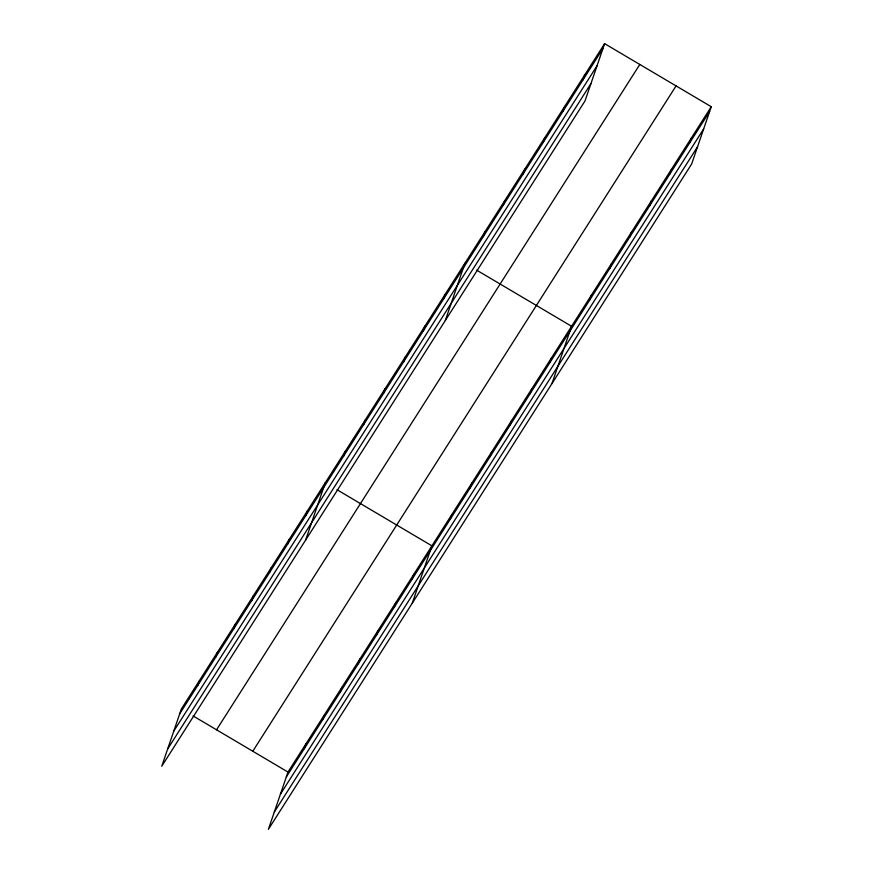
<?xml version="1.0" encoding="UTF-8"?>
<svg xmlns="http://www.w3.org/2000/svg" width="873" height="873" viewBox="0 0 873 873"><rect width="100%" height="100%" fill="white"/><g stroke="black" fill="none" stroke-linecap="round" stroke-linejoin="round"><path stroke-width="1.31" d="M197.68 685.567L199.339 680.711M215.664 657.293L217.333 652.426M233.658 629.018L235.317 624.151M251.642 600.744L253.312 595.877M269.626 572.459L271.296 567.603M287.621 544.185L289.29 539.328M305.605 515.91L307.274 511.043M305.648 540.071L325.258 482.769M343.547 456.263L345.217 451.406M363.506 424.9L365.176 420.033M383.465 393.537L385.124 388.671M403.413 362.164L405.083 357.308M423.372 330.802L425.031 325.945M443.32 299.439L444.99 294.572M711.266 106.724L287.992 772.059L268.382 829.35L691.645 164.015L711.266 106.724L604.618 43.65L181.355 708.985L161.734 766.276L585.008 100.941L604.618 43.65M445.328 320.5L464.938 263.209M304.317 748.641L305.986 743.774M483.227 236.703L484.897 231.847M322.312 720.367L323.97 715.5M503.186 205.341L504.845 200.474M340.295 692.082L341.965 687.226M523.134 173.978L524.804 169.111M358.29 663.807L359.949 658.951M543.093 142.605L544.763 137.748M376.274 635.533L377.944 630.666M563.052 111.242L564.711 106.386M394.269 607.259L395.927 602.392M583 79.88L584.67 75.013M412.252 578.985L413.922 574.118M412.296 603.134L431.906 545.843L336.989 489.709M450.195 519.337L451.865 514.481M470.154 487.974L471.813 483.107M490.102 456.612L491.772 451.745M510.061 425.238L511.72 420.382M530.009 393.876L531.679 389.009M549.968 362.513L551.638 357.646M551.965 383.574L571.586 326.284L476.669 270.15M589.875 299.777L591.545 294.921M609.834 268.415L611.493 263.548M629.782 237.041L631.452 232.185M649.741 205.679L651.4 200.823M669.689 174.316L671.359 169.449M689.648 142.954L691.307 138.087M179.685 713.841L602.959 48.517M173.76 731.148L597.034 65.813M167.66 748.979L590.923 83.644M216.548 729.795L639.811 64.46M252.799 751.238L676.073 85.903M286.333 776.915L709.596 111.58M280.408 794.223L703.682 128.888M274.308 812.043L697.571 146.719M193.086 715.925L287.992 772.059"/></g></svg>
